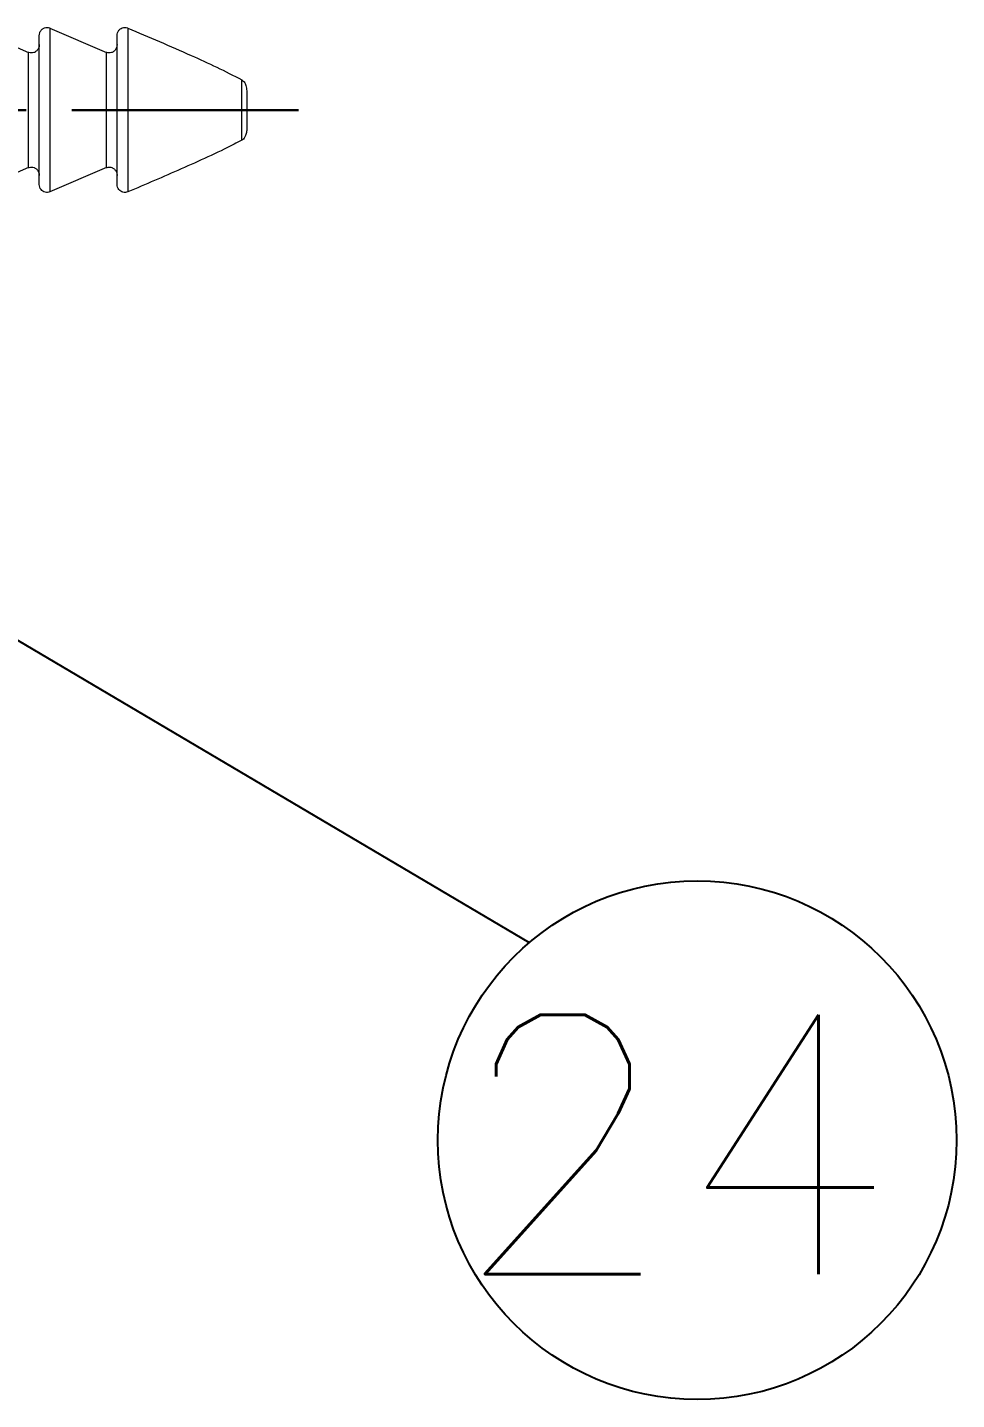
# Model space of a CAD drawing. Extents: x 14808 to 20058, y -13198 to -11680.
# Drawn here: x 16237.02 to 16254.93, y -12027.86 to -12001.4 of the extents above; entities that cross this region are included whole.
import ezdxf

# ---------------------------------------------------------------- set-up
doc = ezdxf.new("R2010")
doc.units = 0
doc.header["$LTSCALE"] = 7
doc.header["$MEASUREMENT"] = 0
doc.linetypes.add('PHANTOM', pattern=[2.5, 1.25, -0.25, 0.25, -0.25, 0.25, -0.25])
doc.layers.get('0').update_dxf_attribs({"color": 2, "linetype": 'CONTINUOUS'})
doc.layers.add('D', color=2, linetype='CONTINUOUS')
doc.layers.add('DWG', color=7, linetype='CONTINUOUS')
doc.styles.add('GHS', font='romans', dxfattribs={"bigfont": 'ghs'})
doc.dimstyles.new('STANDARD$7', dxfattribs={"dimtxt": 3.5, "dimasz": 3, "dimexe": 1, "dimexo": 0.0625, "dimgap": 1, "dimtad": 1, "dimdec": 4, "dimzin": 0, "dimdsep": 46, "dimtxsty": 'GHS', "dimcen": 1, "dimclrt": 2, "dimadec": 0, "dimazin": 0, "dimtfac": 1, "dimtdec": 4, "dimtofl": 0, "dimtmove": 0, "dimatfit": 3, "dimfxl": 1, "dimtolj": 1, "dimtzin": 0, "dimarcsym": 0})

msp = doc.modelspace()

# ---------------------------------------------------------------- linework, layer by layer
at = {"color": 7, "linetype": 'Continuous', "lineweight": 15}
for p, q in [((16235.951, -12001.413), (16237.04, -12001.883)), ((16237.451, -12001.413), (16237.451, -12004.574)), ((16237.451, -12001.413), (16238.54, -12001.883)), ((16238.951, -12001.413), (16238.951, -12004.574)), ((16237.246, -12004.427), (16237.246, -12001.561)), ((16238.746, -12004.427), (16238.746, -12001.561)), ((16237.04, -12004.105), (16237.04, -12001.883)), ((16238.54, -12004.105), (16238.54, -12001.883)), ((16241.151, -12003.575), (16241.151, -12002.413)), ((16241.246, -12002.624), (16241.246, -12003.364)), ((16237.04, -12004.105), (16235.951, -12004.574)), ((16238.54, -12004.105), (16237.451, -12004.574))]:
    msp.add_line(p, q, dxfattribs=at)
at = {"color": 1, "linetype": 'PHANTOM', "lineweight": 30, "ltscale": 0.5}
msp.add_line((16242.246, -12002.994), (16219.575, -12002.994), dxfattribs=at)
msp.add_circle((16249.931, -12022.857), 5)
at = {"color": 7, "linetype": 'Continuous', "lineweight": 15}
for points, knots in [([(16237.246, -12001.561), (16237.247, -12001.543), (16237.251, -12001.505), (16237.279, -12001.456), (16237.32, -12001.42), (16237.363, -12001.404), (16237.406, -12001.401), (16237.433, -12001.406), (16237.45, -12001.413), (16237.451, -12001.413)], [0, 0, 0, 0, 0.1834852, 0.3731921, 0.5542445, 0.7248902, 0.8207235, 0.9830171, 1, 1, 1, 1]), ([(16238.746, -12001.561), (16238.747, -12001.543), (16238.751, -12001.505), (16238.779, -12001.456), (16238.82, -12001.42), (16238.863, -12001.404), (16238.906, -12001.401), (16238.933, -12001.406), (16238.95, -12001.413), (16238.951, -12001.413)], [0, 0, 0, 0, 0.183485, 0.373192, 0.554244, 0.72489, 0.820724, 0.983017, 1, 1, 1, 1]), ([(16238.951, -12001.413), (16239.156, -12001.5), (16239.564, -12001.673), (16240.137, -12001.924), (16240.669, -12002.165), (16240.99, -12002.33), (16241.151, -12002.413)], [0, 0, 0, 0, 0.275504, 0.551034, 0.775409, 1, 1, 1, 1]), ([(16237.246, -12001.73), (16237.245, -12001.74), (16237.244, -12001.769), (16237.227, -12001.817), (16237.19, -12001.862), (16237.142, -12001.89), (16237.091, -12001.897), (16237.058, -12001.89), (16237.042, -12001.883), (16237.04, -12001.883)], [0, 0, 0, 0, 0.097273, 0.292654, 0.486369, 0.666656, 0.828898, 0.980059, 1, 1, 1, 1]), ([(16238.746, -12001.73), (16238.745, -12001.74), (16238.744, -12001.769), (16238.727, -12001.817), (16238.69, -12001.862), (16238.642, -12001.89), (16238.591, -12001.897), (16238.558, -12001.89), (16238.542, -12001.883), (16238.54, -12001.883)], [0, 0, 0, 0, 0.097273, 0.292654, 0.486369, 0.666656, 0.828898, 0.980059, 1, 1, 1, 1]), ([(16241.151, -12002.413), (16241.153, -12002.414), (16241.167, -12002.422), (16241.182, -12002.435), (16241.21, -12002.468), (16241.24, -12002.528), (16241.243, -12002.588), (16241.246, -12002.624)], [0, 0, 0, 0, 0.025596, 0.19508, 0.24725, 0.564914, 1, 1, 1, 1]), ([(16241.151, -12003.575), (16241.101, -12003.601), (16240.886, -12003.716), (16240.497, -12003.901), (16239.814, -12004.208), (16239.296, -12004.428), (16238.951, -12004.574)], [0, 0, 0, 0, 0.070182, 0.302337, 0.534727, 1, 1, 1, 1]), ([(16241.246, -12003.364), (16241.245, -12003.379), (16241.244, -12003.421), (16241.23, -12003.481), (16241.2, -12003.535), (16241.172, -12003.563), (16241.155, -12003.573), (16241.151, -12003.575)], [0, 0, 0, 0, 0.176979, 0.522801, 0.753282, 0.949342, 1, 1, 1, 1]), ([(16237.04, -12004.105), (16237.044, -12004.104), (16237.064, -12004.096), (16237.1, -12004.091), (16237.139, -12004.099), (16237.175, -12004.117), (16237.208, -12004.144), (16237.236, -12004.191), (16237.245, -12004.231), (16237.245, -12004.254), (16237.246, -12004.258)], [0, 0, 0, 0, 0.045825, 0.207767, 0.358759, 0.427511, 0.601578, 0.775164, 0.961118, 1, 1, 1, 1]), ([(16238.54, -12004.105), (16238.544, -12004.104), (16238.564, -12004.096), (16238.6, -12004.091), (16238.639, -12004.099), (16238.675, -12004.117), (16238.708, -12004.144), (16238.736, -12004.191), (16238.745, -12004.231), (16238.745, -12004.254), (16238.746, -12004.258)], [0, 0, 0, 0, 0.045825, 0.207767, 0.358759, 0.427511, 0.601578, 0.775164, 0.961118, 1, 1, 1, 1]), ([(16237.451, -12004.574), (16237.437, -12004.579), (16237.407, -12004.589), (16237.358, -12004.583), (16237.314, -12004.563), (16237.277, -12004.529), (16237.252, -12004.483), (16237.246, -12004.447), (16237.246, -12004.428), (16237.246, -12004.427)], [0, 0, 0, 0, 0.152598, 0.314169, 0.474335, 0.638043, 0.809184, 0.989744, 1, 1, 1, 1]), ([(16238.951, -12004.574), (16238.937, -12004.579), (16238.907, -12004.589), (16238.858, -12004.583), (16238.814, -12004.563), (16238.777, -12004.529), (16238.752, -12004.483), (16238.746, -12004.447), (16238.746, -12004.428), (16238.746, -12004.427)], [0, 0, 0, 0, 0.152598, 0.314169, 0.474335, 0.638043, 0.809184, 0.989744, 1, 1, 1, 1])]:
    msp.add_open_spline(points, degree=3, knots=knots, dxfattribs=at)

# ---------------------------------------------------------------- texts
at = {"layer": 'DWG', "style": 'GHS'}
msp.add_text('24', height=5, dxfattribs=at).set_placement((16245.195, -12025.438))

# ---------------------------------------------------------------- leaders
at = {"layer": 'D'}
msp.add_leader([(16220.972, -12003.848), (16246.693, -12019.047)], dimstyle='STANDARD$7', override={"dimscale": 1, "dimasz": 1, "dimtad": 0, "dimcen": 5, "dimtp": 0.1, "dimtm": 1e-09, "dimldrblk": 'Dot'}, dxfattribs=at)

doc.saveas('drawing.dxf')
